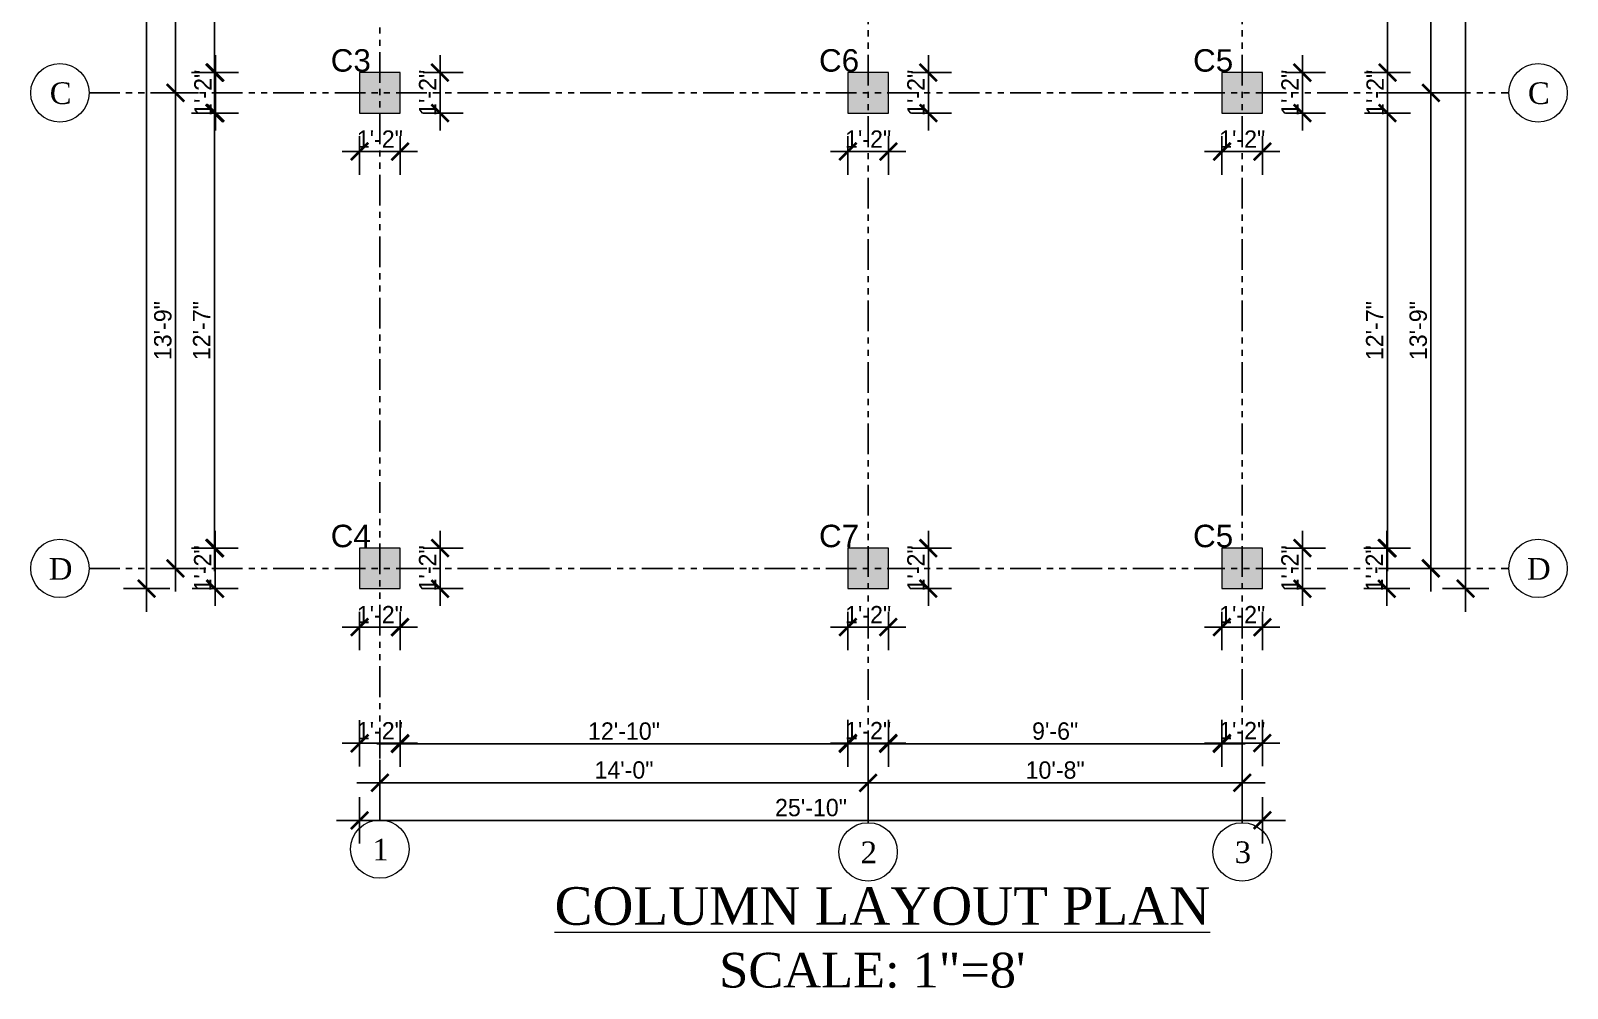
# Model space of a CAD drawing. Header units: inches. Extents: x -2812 to 9774, y -15726 to -746.
# Drawn here: x -931 to -400, y -8602 to -8271 of the extents above; entities that cross this region are included whole.
import ezdxf

# ---------------------------------------------------------------- set-up
doc = ezdxf.new("R2010")
doc.units = ezdxf.units.IN
doc.header["$LTSCALE"] = 17
doc.header["$MEASUREMENT"] = 0
doc.linetypes.add('PHANTOM2', pattern=[1.25, 0.625, -0.125, 0.125, -0.125, 0.125, -0.125])
for name, color, linetype, lineweight in [('15 TEXT', 7, 'Continuous', 15), ('25 BOT BAR', 12, 'Continuous', 25), ('column', 20, 'Continuous', 15), ('DOOR & WIN', 1, 'Continuous', 25), ('OUTLINE', 1, 'Continuous', 25), ('TEXT', 231, 'Continuous', 20)]:
    doc.layers.add(name, color=color, linetype=linetype, lineweight=lineweight)
doc.layers.add('WINDOW', color=5, linetype='Continuous')
doc.styles.add('ARCHITECTURE', font='stylu.ttf')
doc.styles.add('ARIAL', font='arial.ttf')
doc.dimstyles.new('8 SCALE', dxfattribs={"dimscale": 0, "dimtxt": 6, "dimasz": 6, "dimexe": 8, "dimexo": 8, "dimgap": 1.25, "dimtad": 1, "dimdec": 0, "dimzin": 3, "dimdsep": 46, "dimlunit": 4, "dimtxsty": 'ARCHITECTURE', "dimblk": 'ARCHTICK', "dimcen": 8, "dimdle": 8, "dimclrd": 5, "dimclre": 5, "dimclrt": 7, "dimadec": 0, "dimazin": 0, "dimtfac": 0.75, "dimtdec": 0, "dimtix": 1, "dimtmove": 2, "dimatfit": 3, "dimldrblk": 'ARCHTICK', "dimfxl": 8, "dimfxlon": 1, "dimtolj": 1, "dimtzin": 0, "dimlwd": -1, "dimlwe": -1, "dimarcsym": 0})

# ---------------------------------------------------------------- blocks, each defined once
blk = doc.blocks.new('_ArchTick')
at = {"color": 0, "linetype": 'ByBlock', "const_width": 0.15}
blk.add_lwpolyline([(-0.5, -0.5), (0.5, 0.5)], dxfattribs=at)
blk = doc.blocks.new('*D1606')
at = {"layer": 'Defpoints', "color": 0, "transparency": 16777216}
for p in [(4485.51, -10235.98), (4485.51, -10386.5), (4528.82, -10386.5)]:
    blk.add_point(p, dxfattribs=at)
at = {"layer": 'OUTLINE', "color": 5, "transparency": 16777216}
for p, q in [((4528.82, -10227.98), (4528.82, -10394.5)), ((4520.82, -10235.98), (4536.82, -10235.98)), ((4520.82, -10386.5), (4536.82, -10386.5))]:
    blk.add_line(p, q, dxfattribs=at)
at = {"layer": 'OUTLINE', "color": 5, "transparency": 16777216, "xscale": 6, "yscale": 6, "zscale": 6}
for p, rotation in [((4528.82, -10235.98), 90), ((4528.82, -10386.5), 270)]:
    blk.add_blockref('_ArchTick', p, dxfattribs=dict(at, rotation=rotation))
at = {"layer": 'OUTLINE', "color": 7, "transparency": 16777216, "insert": (4524.35, -10311.24), "char_height": 6, "attachment_point": 5, "rotation": 90, "style": 'ARCHITECTURE'}
blk.add_mtext('\\A1;12\'-7"', dxfattribs=at)
blk = doc.blocks.new('*D1607')
at = {"layer": 'Defpoints', "color": 0, "transparency": 16777216}
for p in [(4485.51, -10386.5), (4485.51, -10400.5), (4528.56, -10400.5)]:
    blk.add_point(p, dxfattribs=at)
at = {"layer": 'OUTLINE', "color": 5, "transparency": 16777216}
for p, q in [((4528.56, -10386.5), (4528.56, -10380.5)), ((4520.56, -10386.5), (4536.56, -10386.5)), ((4528.56, -10386.5), (4528.56, -10400.5)), ((4520.56, -10400.5), (4536.56, -10400.5)), ((4528.56, -10400.5), (4528.56, -10406.5))]:
    blk.add_line(p, q, dxfattribs=at)
at = {"layer": 'OUTLINE', "color": 5, "transparency": 16777216, "xscale": 6, "yscale": 6, "zscale": 6}
for p, rotation in [((4528.56, -10386.5), 270), ((4528.56, -10400.5), 90)]:
    blk.add_blockref('_ArchTick', p, dxfattribs=dict(at, rotation=rotation))
at = {"layer": 'OUTLINE', "color": 7, "transparency": 16777216, "insert": (4524.25, -10393.5), "char_height": 6, "attachment_point": 5, "rotation": 90, "style": 'ARCHITECTURE'}
blk.add_mtext('\\A1;1\'-2"', dxfattribs=at)
blk = doc.blocks.new('*D1609')
at = {"layer": 'Defpoints', "color": 0, "transparency": 16777216}
for p in [(4484.51, -10100.5), (4484.51, -10228.98), (4543.83, -10228.98)]:
    blk.add_point(p, dxfattribs=at)
at = {"layer": 'OUTLINE', "color": 5, "transparency": 16777216}
for p, q in [((4543.83, -10092.5), (4543.83, -10236.98)), ((4535.83, -10100.5), (4551.83, -10100.5)), ((4535.83, -10228.98), (4551.83, -10228.98))]:
    blk.add_line(p, q, dxfattribs=at)
at = {"layer": 'OUTLINE', "color": 5, "transparency": 16777216, "xscale": 6, "yscale": 6, "zscale": 6}
for p, rotation in [((4543.83, -10100.5), 90), ((4543.83, -10228.98), 270)]:
    blk.add_blockref('_ArchTick', p, dxfattribs=dict(at, rotation=rotation))
at = {"layer": 'OUTLINE', "color": 7, "transparency": 16777216, "insert": (4539.45, -10164.74), "char_height": 6, "attachment_point": 5, "rotation": 90, "style": 'ARCHITECTURE'}
blk.add_mtext('\\A1;10\'-8"', dxfattribs=at)
blk = doc.blocks.new('*D1610')
at = {"layer": 'Defpoints', "color": 0, "transparency": 16777216}
for p in [(4484.51, -10228.98), (4484.51, -10393.5), (4543.83, -10393.5)]:
    blk.add_point(p, dxfattribs=at)
at = {"layer": 'OUTLINE', "color": 5, "transparency": 16777216}
for p, q in [((4543.83, -10220.98), (4543.83, -10401.5)), ((4535.83, -10228.98), (4551.83, -10228.98)), ((4535.83, -10393.5), (4551.83, -10393.5))]:
    blk.add_line(p, q, dxfattribs=at)
at = {"layer": 'OUTLINE', "color": 5, "transparency": 16777216, "xscale": 6, "yscale": 6, "zscale": 6}
for p, rotation in [((4543.83, -10228.98), 90), ((4543.83, -10393.5), 270)]:
    blk.add_blockref('_ArchTick', p, dxfattribs=dict(at, rotation=rotation))
at = {"layer": 'OUTLINE', "color": 7, "transparency": 16777216, "insert": (4539.47, -10311.24), "char_height": 6, "attachment_point": 5, "rotation": 90, "style": 'ARCHITECTURE'}
blk.add_mtext('\\A1;13\'-9"', dxfattribs=at)
blk = doc.blocks.new('*D1611')
at = {"layer": 'Defpoints', "color": 0, "transparency": 16777216}
for p in [(4485.51, -9938.5), (4555.83, -9938.5), (4485.51, -10400.5)]:
    blk.add_point(p, dxfattribs=at)
at = {"layer": 'OUTLINE', "color": 5, "transparency": 16777216}
for p, q in [((4555.83, -10408.5), (4555.83, -9930.5)), ((4547.83, -9938.5), (4563.83, -9938.5)), ((4547.83, -10400.5), (4563.83, -10400.5))]:
    blk.add_line(p, q, dxfattribs=at)
at = {"layer": 'OUTLINE', "color": 5, "transparency": 16777216, "xscale": 6, "yscale": 6, "zscale": 6}
for p, rotation in [((4555.83, -9938.5), 90), ((4555.83, -10400.5), 270)]:
    blk.add_blockref('_ArchTick', p, dxfattribs=dict(at, rotation=rotation))
at = {"layer": 'OUTLINE', "color": 7, "transparency": 16777216, "insert": (4551.44, -10169.5), "char_height": 6, "attachment_point": 5, "rotation": 90, "style": 'ARCHITECTURE'}
blk.add_mtext('\\A1;38\'-4"', dxfattribs=at)
blk = doc.blocks.new('*D1612')
at = {"layer": 'Defpoints', "color": 0, "transparency": 16777216}
for p in [(4356.05, -10400.5), (4471.51, -10400.5), (4471.51, -10454.16)]:
    blk.add_point(p, dxfattribs=at)
at = {"layer": 'OUTLINE', "color": 5, "transparency": 16777216}
for p, q in [((4356.05, -10446.16), (4356.05, -10462.16)), ((4471.51, -10446.16), (4471.51, -10462.16)), ((4348.05, -10454.16), (4479.51, -10454.16))]:
    blk.add_line(p, q, dxfattribs=at)
at = {"layer": 'OUTLINE', "color": 5, "transparency": 16777216, "xscale": 6, "yscale": 6, "zscale": 6, "rotation": 180}
blk.add_blockref('_ArchTick', (4356.05, -10454.16), dxfattribs=at)
at = {"layer": 'OUTLINE', "color": 5, "transparency": 16777216, "xscale": 6, "yscale": 6, "zscale": 6}
blk.add_blockref('_ArchTick', (4471.51, -10454.16), dxfattribs=at)
at = {"layer": 'OUTLINE', "color": 7, "transparency": 16777216, "insert": (4413.78, -10449.8), "char_height": 6, "attachment_point": 5, "style": 'ARCHITECTURE'}
blk.add_mtext('\\A1;9\'-6"', dxfattribs=at)
blk = doc.blocks.new('*D1613')
at = {"layer": 'Defpoints', "color": 0, "transparency": 16777216}
for p in [(4471.51, -10400.5), (4485.51, -10400.5), (4485.51, -10453.93)]:
    blk.add_point(p, dxfattribs=at)
at = {"layer": 'OUTLINE', "color": 5, "transparency": 16777216}
for p, q in [((4471.51, -10445.93), (4471.51, -10461.93)), ((4485.51, -10445.93), (4485.51, -10461.93)), ((4471.51, -10453.93), (4465.51, -10453.93)), ((4471.51, -10453.93), (4485.51, -10453.93)), ((4485.51, -10453.93), (4491.51, -10453.93))]:
    blk.add_line(p, q, dxfattribs=at)
at = {"layer": 'OUTLINE', "color": 5, "transparency": 16777216, "xscale": 6, "yscale": 6, "zscale": 6}
blk.add_blockref('_ArchTick', (4471.51, -10453.93), dxfattribs=at)
at = {"layer": 'OUTLINE', "color": 5, "transparency": 16777216, "xscale": 6, "yscale": 6, "zscale": 6, "rotation": 180}
blk.add_blockref('_ArchTick', (4485.51, -10453.93), dxfattribs=at)
at = {"layer": 'OUTLINE', "color": 7, "transparency": 16777216, "insert": (4478.51, -10449.62), "char_height": 6, "attachment_point": 5, "style": 'ARCHITECTURE'}
blk.add_mtext('\\A1;1\'-2"', dxfattribs=at)
blk = doc.blocks.new('*D1614')
at = {"layer": 'Defpoints', "color": 0, "transparency": 16777216}
for p in [(4180.05, -10399.5), (4349.05, -10399.5), (4349.05, -10467.67)]:
    blk.add_point(p, dxfattribs=at)
at = {"layer": 'OUTLINE', "color": 5, "transparency": 16777216}
for p, q in [((4180.05, -10459.67), (4180.05, -10475.67)), ((4349.05, -10459.67), (4349.05, -10475.67)), ((4172.05, -10467.67), (4357.05, -10467.67))]:
    blk.add_line(p, q, dxfattribs=at)
at = {"layer": 'OUTLINE', "color": 5, "transparency": 16777216, "xscale": 6, "yscale": 6, "zscale": 6, "rotation": 180}
blk.add_blockref('_ArchTick', (4180.05, -10467.67), dxfattribs=at)
at = {"layer": 'OUTLINE', "color": 5, "transparency": 16777216, "xscale": 6, "yscale": 6, "zscale": 6}
blk.add_blockref('_ArchTick', (4349.05, -10467.67), dxfattribs=at)
at = {"layer": 'OUTLINE', "color": 7, "transparency": 16777216, "insert": (4264.55, -10463.27), "char_height": 6, "attachment_point": 5, "style": 'ARCHITECTURE'}
blk.add_mtext('\\A1;14\'-0"', dxfattribs=at)
blk = doc.blocks.new('*D1615')
at = {"layer": 'Defpoints', "color": 0, "transparency": 16777216}
for p in [(4349.05, -10399.5), (4478.51, -10399.5), (4478.51, -10467.67)]:
    blk.add_point(p, dxfattribs=at)
at = {"layer": 'OUTLINE', "color": 5, "transparency": 16777216}
for p, q in [((4349.05, -10459.67), (4349.05, -10475.67)), ((4478.51, -10459.67), (4478.51, -10475.67)), ((4341.05, -10467.67), (4486.51, -10467.67))]:
    blk.add_line(p, q, dxfattribs=at)
at = {"layer": 'OUTLINE', "color": 5, "transparency": 16777216, "xscale": 6, "yscale": 6, "zscale": 6, "rotation": 180}
blk.add_blockref('_ArchTick', (4349.05, -10467.67), dxfattribs=at)
at = {"layer": 'OUTLINE', "color": 5, "transparency": 16777216, "xscale": 6, "yscale": 6, "zscale": 6}
blk.add_blockref('_ArchTick', (4478.51, -10467.67), dxfattribs=at)
at = {"layer": 'OUTLINE', "color": 7, "transparency": 16777216, "insert": (4413.78, -10463.3), "char_height": 6, "attachment_point": 5, "style": 'ARCHITECTURE'}
blk.add_mtext('\\A1;10\'-8"', dxfattribs=at)
blk = doc.blocks.new('*D1616')
at = {"layer": 'Defpoints', "color": 0, "transparency": 16777216}
for p in [(4173.05, -10400.5), (4485.51, -10400.5), (4485.51, -10480.67)]:
    blk.add_point(p, dxfattribs=at)
at = {"layer": 'OUTLINE', "color": 5, "transparency": 16777216}
for p, q in [((4173.05, -10472.67), (4173.05, -10488.67)), ((4485.51, -10472.67), (4485.51, -10488.67)), ((4165.05, -10480.67), (4493.51, -10480.67))]:
    blk.add_line(p, q, dxfattribs=at)
at = {"layer": 'OUTLINE', "color": 5, "transparency": 16777216, "xscale": 6, "yscale": 6, "zscale": 6, "rotation": 180}
blk.add_blockref('_ArchTick', (4173.05, -10480.67), dxfattribs=at)
at = {"layer": 'OUTLINE', "color": 5, "transparency": 16777216, "xscale": 6, "yscale": 6, "zscale": 6}
blk.add_blockref('_ArchTick', (4485.51, -10480.67), dxfattribs=at)
at = {"layer": 'OUTLINE', "color": 7, "transparency": 16777216, "insert": (4329.28, -10476.27), "char_height": 6, "attachment_point": 5, "style": 'ARCHITECTURE'}
blk.add_mtext('\\A1;25\'-10"', dxfattribs=at)
blk = doc.blocks.new('*D1617')
at = {"layer": 'Defpoints', "color": 0, "transparency": 16777216}
for p in [(4485.51, -10107.5), (4528.81, -10107.5), (4485.51, -10221.98)]:
    blk.add_point(p, dxfattribs=at)
at = {"layer": 'OUTLINE', "color": 5, "transparency": 16777216}
for p, q in [((4528.81, -10229.98), (4528.81, -10099.5)), ((4520.81, -10107.5), (4536.81, -10107.5)), ((4520.81, -10221.98), (4536.81, -10221.98))]:
    blk.add_line(p, q, dxfattribs=at)
at = {"layer": 'OUTLINE', "color": 5, "transparency": 16777216, "xscale": 6, "yscale": 6, "zscale": 6}
for p, rotation in [((4528.81, -10107.5), 90), ((4528.81, -10221.98), 270)]:
    blk.add_blockref('_ArchTick', p, dxfattribs=dict(at, rotation=rotation))
at = {"layer": 'OUTLINE', "color": 7, "transparency": 16777216, "insert": (4524.45, -10164.74), "char_height": 6, "attachment_point": 5, "rotation": 90, "style": 'ARCHITECTURE'}
blk.add_mtext('\\A1;9\'-6"', dxfattribs=at)
blk = doc.blocks.new('*D1618')
at = {"layer": 'Defpoints', "color": 0, "transparency": 16777216}
for p in [(4123.05, -10386.5), (4173.05, -10386.5), (4173.05, -10400.5)]:
    blk.add_point(p, dxfattribs=at)
at = {"layer": 'OUTLINE', "color": 5, "transparency": 16777216}
for p, q in [((4123.05, -10386.5), (4123.05, -10380.5)), ((4131.05, -10386.5), (4115.05, -10386.5)), ((4123.05, -10400.5), (4123.05, -10386.5)), ((4131.05, -10400.5), (4115.05, -10400.5)), ((4123.05, -10400.5), (4123.05, -10406.5))]:
    blk.add_line(p, q, dxfattribs=at)
at = {"layer": 'OUTLINE', "color": 5, "transparency": 16777216, "xscale": 6, "yscale": 6, "zscale": 6}
for p, rotation in [((4123.05, -10386.5), 270), ((4123.05, -10400.5), 90)]:
    blk.add_blockref('_ArchTick', p, dxfattribs=dict(at, rotation=rotation))
at = {"layer": 'OUTLINE', "color": 7, "transparency": 16777216, "insert": (4118.74, -10393.5), "char_height": 6, "attachment_point": 5, "rotation": 90, "style": 'ARCHITECTURE'}
blk.add_mtext('\\A1;1\'-2"', dxfattribs=at)
blk = doc.blocks.new('*D1622')
at = {"layer": 'Defpoints', "color": 0, "transparency": 16777216}
for p in [(4173.05, -10107.5), (4122.84, -10221.98), (4173.05, -10221.98)]:
    blk.add_point(p, dxfattribs=at)
at = {"layer": 'OUTLINE', "color": 5, "transparency": 16777216}
for p, q in [((4122.84, -10099.5), (4122.84, -10229.98)), ((4130.84, -10107.5), (4114.84, -10107.5)), ((4130.84, -10221.98), (4114.84, -10221.98))]:
    blk.add_line(p, q, dxfattribs=at)
at = {"layer": 'OUTLINE', "color": 5, "transparency": 16777216, "xscale": 6, "yscale": 6, "zscale": 6}
for p, rotation in [((4122.84, -10107.5), 90), ((4122.84, -10221.98), 270)]:
    blk.add_blockref('_ArchTick', p, dxfattribs=dict(at, rotation=rotation))
at = {"layer": 'OUTLINE', "color": 7, "transparency": 16777216, "insert": (4118.48, -10164.74), "char_height": 6, "attachment_point": 5, "rotation": 90, "style": 'ARCHITECTURE'}
blk.add_mtext('\\A1;9\'-6"', dxfattribs=at)
blk = doc.blocks.new('*D1623')
at = {"layer": 'Defpoints', "color": 0, "transparency": 16777216}
for p in [(4173.05, -10221.98), (4123.13, -10235.98), (4173.05, -10235.98)]:
    blk.add_point(p, dxfattribs=at)
at = {"layer": 'OUTLINE', "color": 5, "transparency": 16777216}
for p, q in [((4123.13, -10221.98), (4123.13, -10215.98)), ((4131.13, -10221.98), (4115.13, -10221.98)), ((4123.13, -10221.98), (4123.13, -10235.98)), ((4131.13, -10235.98), (4115.13, -10235.98)), ((4123.13, -10235.98), (4123.13, -10241.98))]:
    blk.add_line(p, q, dxfattribs=at)
at = {"layer": 'OUTLINE', "color": 5, "transparency": 16777216, "xscale": 6, "yscale": 6, "zscale": 6}
for p, rotation in [((4123.13, -10221.98), 270), ((4123.13, -10235.98), 90)]:
    blk.add_blockref('_ArchTick', p, dxfattribs=dict(at, rotation=rotation))
at = {"layer": 'OUTLINE', "color": 7, "transparency": 16777216, "insert": (4118.82, -10228.98), "char_height": 6, "attachment_point": 5, "rotation": 90, "style": 'ARCHITECTURE'}
blk.add_mtext('\\A1;1\'-2"', dxfattribs=at)
blk = doc.blocks.new('*D1624')
at = {"layer": 'Defpoints', "color": 0, "transparency": 16777216}
for p in [(4173.05, -10235.98), (4122.83, -10386.5), (4173.05, -10386.5)]:
    blk.add_point(p, dxfattribs=at)
at = {"layer": 'OUTLINE', "color": 5, "transparency": 16777216}
for p, q in [((4122.83, -10227.98), (4122.83, -10394.5)), ((4130.83, -10235.98), (4114.83, -10235.98)), ((4130.83, -10386.5), (4114.83, -10386.5))]:
    blk.add_line(p, q, dxfattribs=at)
at = {"layer": 'OUTLINE', "color": 5, "transparency": 16777216, "xscale": 6, "yscale": 6, "zscale": 6}
for p, rotation in [((4122.83, -10235.98), 90), ((4122.83, -10386.5), 270)]:
    blk.add_blockref('_ArchTick', p, dxfattribs=dict(at, rotation=rotation))
at = {"layer": 'OUTLINE', "color": 7, "transparency": 16777216, "insert": (4118.37, -10311.24), "char_height": 6, "attachment_point": 5, "rotation": 90, "style": 'ARCHITECTURE'}
blk.add_mtext('\\A1;12\'-7"', dxfattribs=at)
blk = doc.blocks.new('*D1626')
at = {"layer": 'Defpoints', "color": 0, "transparency": 16777216}
for p in [(4174.05, -10100.5), (4109.33, -10228.98), (4174.05, -10228.98)]:
    blk.add_point(p, dxfattribs=at)
at = {"layer": 'OUTLINE', "color": 5, "transparency": 16777216}
for p, q in [((4109.33, -10092.5), (4109.33, -10236.98)), ((4117.33, -10100.5), (4101.33, -10100.5)), ((4117.33, -10228.98), (4101.33, -10228.98))]:
    blk.add_line(p, q, dxfattribs=at)
at = {"layer": 'OUTLINE', "color": 5, "transparency": 16777216, "xscale": 6, "yscale": 6, "zscale": 6}
for p, rotation in [((4109.33, -10100.5), 90), ((4109.33, -10228.98), 270)]:
    blk.add_blockref('_ArchTick', p, dxfattribs=dict(at, rotation=rotation))
at = {"layer": 'OUTLINE', "color": 7, "transparency": 16777216, "insert": (4104.95, -10164.74), "char_height": 6, "attachment_point": 5, "rotation": 90, "style": 'ARCHITECTURE'}
blk.add_mtext('\\A1;10\'-8"', dxfattribs=at)
blk = doc.blocks.new('*D1627')
at = {"layer": 'Defpoints', "color": 0, "transparency": 16777216}
for p in [(4174.05, -10228.98), (4109.33, -10393.5), (4174.05, -10393.5)]:
    blk.add_point(p, dxfattribs=at)
at = {"layer": 'OUTLINE', "color": 5, "transparency": 16777216}
for p, q in [((4109.33, -10220.98), (4109.33, -10401.5)), ((4117.33, -10228.98), (4101.33, -10228.98)), ((4117.33, -10393.5), (4101.33, -10393.5))]:
    blk.add_line(p, q, dxfattribs=at)
at = {"layer": 'OUTLINE', "color": 5, "transparency": 16777216, "xscale": 6, "yscale": 6, "zscale": 6}
for p, rotation in [((4109.33, -10228.98), 90), ((4109.33, -10393.5), 270)]:
    blk.add_blockref('_ArchTick', p, dxfattribs=dict(at, rotation=rotation))
at = {"layer": 'OUTLINE', "color": 7, "transparency": 16777216, "insert": (4104.97, -10311.24), "char_height": 6, "attachment_point": 5, "rotation": 90, "style": 'ARCHITECTURE'}
blk.add_mtext('\\A1;13\'-9"', dxfattribs=at)
blk = doc.blocks.new('*D1628')
at = {"layer": 'Defpoints', "color": 0, "transparency": 16777216}
for p in [(4099.33, -9938.5), (4173.05, -9938.5), (4173.05, -10400.5)]:
    blk.add_point(p, dxfattribs=at)
at = {"layer": 'OUTLINE', "color": 5, "transparency": 16777216}
for p, q in [((4099.33, -10408.5), (4099.33, -9930.5)), ((4107.33, -9938.5), (4091.33, -9938.5)), ((4107.33, -10400.5), (4091.33, -10400.5))]:
    blk.add_line(p, q, dxfattribs=at)
at = {"layer": 'OUTLINE', "color": 5, "transparency": 16777216, "xscale": 6, "yscale": 6, "zscale": 6}
for p, rotation in [((4099.33, -9938.5), 90), ((4099.33, -10400.5), 270)]:
    blk.add_blockref('_ArchTick', p, dxfattribs=dict(at, rotation=rotation))
at = {"layer": 'OUTLINE', "color": 7, "transparency": 16777216, "insert": (4094.94, -10169.5), "char_height": 6, "attachment_point": 5, "rotation": 90, "style": 'ARCHITECTURE'}
blk.add_mtext('\\A1;38\'-4"', dxfattribs=at)
blk = doc.blocks.new('*D1629')
at = {"layer": 'Defpoints', "color": 0, "transparency": 16777216}
for p in [(4342.05, -10400.5), (4356.05, -10400.5), (4356.05, -10453.93)]:
    blk.add_point(p, dxfattribs=at)
at = {"layer": 'OUTLINE', "color": 5, "transparency": 16777216}
for p, q in [((4342.05, -10445.93), (4342.05, -10461.93)), ((4356.05, -10445.93), (4356.05, -10461.93)), ((4342.05, -10453.93), (4336.05, -10453.93)), ((4342.05, -10453.93), (4356.05, -10453.93)), ((4356.05, -10453.93), (4362.05, -10453.93))]:
    blk.add_line(p, q, dxfattribs=at)
at = {"layer": 'OUTLINE', "color": 5, "transparency": 16777216, "xscale": 6, "yscale": 6, "zscale": 6}
blk.add_blockref('_ArchTick', (4342.05, -10453.93), dxfattribs=at)
at = {"layer": 'OUTLINE', "color": 5, "transparency": 16777216, "xscale": 6, "yscale": 6, "zscale": 6, "rotation": 180}
blk.add_blockref('_ArchTick', (4356.05, -10453.93), dxfattribs=at)
at = {"layer": 'OUTLINE', "color": 7, "transparency": 16777216, "insert": (4349.05, -10449.62), "char_height": 6, "attachment_point": 5, "style": 'ARCHITECTURE'}
blk.add_mtext('\\A1;1\'-2"', dxfattribs=at)
blk = doc.blocks.new('*D1630')
at = {"layer": 'Defpoints', "color": 0, "transparency": 16777216}
for p in [(4187.05, -10400.5), (4342.05, -10400.5), (4187.05, -10454.17)]:
    blk.add_point(p, dxfattribs=at)
at = {"layer": 'OUTLINE', "color": 5, "transparency": 16777216}
for p, q in [((4187.05, -10446.17), (4187.05, -10462.17)), ((4342.05, -10446.17), (4342.05, -10462.17)), ((4350.05, -10454.17), (4179.05, -10454.17))]:
    blk.add_line(p, q, dxfattribs=at)
at = {"layer": 'OUTLINE', "color": 5, "transparency": 16777216, "xscale": 6, "yscale": 6, "zscale": 6, "rotation": 180}
blk.add_blockref('_ArchTick', (4187.05, -10454.17), dxfattribs=at)
at = {"layer": 'OUTLINE', "color": 5, "transparency": 16777216, "xscale": 6, "yscale": 6, "zscale": 6}
blk.add_blockref('_ArchTick', (4342.05, -10454.17), dxfattribs=at)
at = {"layer": 'OUTLINE', "color": 7, "transparency": 16777216, "insert": (4264.55, -10449.81), "char_height": 6, "attachment_point": 5, "style": 'ARCHITECTURE'}
blk.add_mtext('\\A1;12\'-10"', dxfattribs=at)
blk = doc.blocks.new('*D1631')
at = {"layer": 'Defpoints', "color": 0, "transparency": 16777216}
for p in [(4173.05, -10400.5), (4187.05, -10400.5), (4173.05, -10453.99)]:
    blk.add_point(p, dxfattribs=at)
at = {"layer": 'OUTLINE', "color": 5, "transparency": 16777216}
for p, q in [((4173.05, -10445.99), (4173.05, -10461.99)), ((4187.05, -10445.99), (4187.05, -10461.99)), ((4173.05, -10453.99), (4167.05, -10453.99)), ((4187.05, -10453.99), (4173.05, -10453.99)), ((4187.05, -10453.99), (4193.05, -10453.99))]:
    blk.add_line(p, q, dxfattribs=at)
at = {"layer": 'OUTLINE', "color": 5, "transparency": 16777216, "xscale": 6, "yscale": 6, "zscale": 6}
blk.add_blockref('_ArchTick', (4173.05, -10453.99), dxfattribs=at)
at = {"layer": 'OUTLINE', "color": 5, "transparency": 16777216, "xscale": 6, "yscale": 6, "zscale": 6, "rotation": 180}
blk.add_blockref('_ArchTick', (4187.05, -10453.99), dxfattribs=at)
at = {"layer": 'OUTLINE', "color": 7, "transparency": 16777216, "insert": (4180.05, -10449.68), "char_height": 6, "attachment_point": 5, "style": 'ARCHITECTURE'}
blk.add_mtext('\\A1;1\'-2"', dxfattribs=at)
blk = doc.blocks.new('*D1632')
at = {"layer": 'Defpoints', "color": 0, "transparency": 16777216}
for p in [(4485.51, -10221.98), (4485.51, -10235.98), (4528.82, -10235.98)]:
    blk.add_point(p, dxfattribs=at)
at = {"layer": 'OUTLINE', "color": 5, "transparency": 16777216}
for p, q in [((4528.82, -10221.98), (4528.82, -10215.98)), ((4520.82, -10221.98), (4536.82, -10221.98)), ((4528.82, -10221.98), (4528.82, -10235.98)), ((4520.82, -10235.98), (4536.82, -10235.98)), ((4528.82, -10235.98), (4528.82, -10241.98))]:
    blk.add_line(p, q, dxfattribs=at)
at = {"layer": 'OUTLINE', "color": 5, "transparency": 16777216, "xscale": 6, "yscale": 6, "zscale": 6}
for p, rotation in [((4528.82, -10221.98), 270), ((4528.82, -10235.98), 90)]:
    blk.add_blockref('_ArchTick', p, dxfattribs=dict(at, rotation=rotation))
at = {"layer": 'OUTLINE', "color": 7, "transparency": 16777216, "insert": (4524.51, -10228.98), "char_height": 6, "attachment_point": 5, "rotation": 90, "style": 'ARCHITECTURE'}
blk.add_mtext('\\A1;1\'-2"', dxfattribs=at)
blk = doc.blocks.new('*D1642')
at = {"layer": 'Defpoints', "color": 0, "transparency": 16777216}
for p in [(4173.05, -10400.5), (4187.05, -10400.5), (4187.05, -10413.81)]:
    blk.add_point(p, dxfattribs=at)
at = {"layer": 'OUTLINE', "color": 5, "transparency": 16777216}
for p, q in [((4173.05, -10408.5), (4173.05, -10421.81)), ((4187.05, -10408.5), (4187.05, -10421.81)), ((4173.05, -10413.81), (4167.05, -10413.81)), ((4173.05, -10413.81), (4187.05, -10413.81)), ((4187.05, -10413.81), (4193.05, -10413.81))]:
    blk.add_line(p, q, dxfattribs=at)
at = {"layer": 'OUTLINE', "color": 5, "transparency": 16777216, "xscale": 6, "yscale": 6, "zscale": 6}
blk.add_blockref('_ArchTick', (4173.05, -10413.81), dxfattribs=at)
at = {"layer": 'OUTLINE', "color": 5, "transparency": 16777216, "xscale": 6, "yscale": 6, "zscale": 6, "rotation": 180}
blk.add_blockref('_ArchTick', (4187.05, -10413.81), dxfattribs=at)
at = {"layer": 'OUTLINE', "color": 7, "transparency": 16777216, "insert": (4180.05, -10409.5), "char_height": 6, "attachment_point": 5, "style": 'ARCHITECTURE'}
blk.add_mtext('\\A1;1\'-2"', dxfattribs=at)
blk = doc.blocks.new('*D1643')
at = {"layer": 'Defpoints', "color": 0, "transparency": 16777216}
for p in [(4187.05, -10386.5), (4200.89, -10386.5), (4187.05, -10400.5)]:
    blk.add_point(p, dxfattribs=at)
at = {"layer": 'OUTLINE', "color": 5, "transparency": 16777216}
for p, q in [((4200.89, -10386.5), (4200.89, -10380.5)), ((4195.05, -10386.5), (4208.89, -10386.5)), ((4200.89, -10400.5), (4200.89, -10386.5)), ((4195.05, -10400.5), (4208.89, -10400.5)), ((4200.89, -10400.5), (4200.89, -10406.5))]:
    blk.add_line(p, q, dxfattribs=at)
at = {"layer": 'OUTLINE', "color": 5, "transparency": 16777216, "xscale": 6, "yscale": 6, "zscale": 6}
for p, rotation in [((4200.89, -10386.5), 270), ((4200.89, -10400.5), 90)]:
    blk.add_blockref('_ArchTick', p, dxfattribs=dict(at, rotation=rotation))
at = {"layer": 'OUTLINE', "color": 7, "transparency": 16777216, "insert": (4196.58, -10393.5), "char_height": 6, "attachment_point": 5, "rotation": 90, "style": 'ARCHITECTURE'}
blk.add_mtext('\\A1;1\'-2"', dxfattribs=at)
blk = doc.blocks.new('*D1644')
at = {"layer": 'Defpoints', "color": 0, "transparency": 16777216}
for p in [(4342.05, -10400.5), (4356.05, -10400.5), (4356.05, -10413.81)]:
    blk.add_point(p, dxfattribs=at)
at = {"layer": 'OUTLINE', "color": 5, "transparency": 16777216}
for p, q in [((4342.05, -10408.5), (4342.05, -10421.81)), ((4356.05, -10408.5), (4356.05, -10421.81)), ((4342.05, -10413.81), (4336.05, -10413.81)), ((4342.05, -10413.81), (4356.05, -10413.81)), ((4356.05, -10413.81), (4362.05, -10413.81))]:
    blk.add_line(p, q, dxfattribs=at)
at = {"layer": 'OUTLINE', "color": 5, "transparency": 16777216, "xscale": 6, "yscale": 6, "zscale": 6}
blk.add_blockref('_ArchTick', (4342.05, -10413.81), dxfattribs=at)
at = {"layer": 'OUTLINE', "color": 5, "transparency": 16777216, "xscale": 6, "yscale": 6, "zscale": 6, "rotation": 180}
blk.add_blockref('_ArchTick', (4356.05, -10413.81), dxfattribs=at)
at = {"layer": 'OUTLINE', "color": 7, "transparency": 16777216, "insert": (4349.05, -10409.5), "char_height": 6, "attachment_point": 5, "style": 'ARCHITECTURE'}
blk.add_mtext('\\A1;1\'-2"', dxfattribs=at)
blk = doc.blocks.new('*D1645')
at = {"layer": 'Defpoints', "color": 0, "transparency": 16777216}
for p in [(4356.05, -10386.5), (4369.89, -10386.5), (4356.05, -10400.5)]:
    blk.add_point(p, dxfattribs=at)
at = {"layer": 'OUTLINE', "color": 5, "transparency": 16777216}
for p, q in [((4369.89, -10386.5), (4369.89, -10380.5)), ((4364.05, -10386.5), (4377.89, -10386.5)), ((4369.89, -10400.5), (4369.89, -10386.5)), ((4364.05, -10400.5), (4377.89, -10400.5)), ((4369.89, -10400.5), (4369.89, -10406.5))]:
    blk.add_line(p, q, dxfattribs=at)
at = {"layer": 'OUTLINE', "color": 5, "transparency": 16777216, "xscale": 6, "yscale": 6, "zscale": 6}
for p, rotation in [((4369.89, -10386.5), 270), ((4369.89, -10400.5), 90)]:
    blk.add_blockref('_ArchTick', p, dxfattribs=dict(at, rotation=rotation))
at = {"layer": 'OUTLINE', "color": 7, "transparency": 16777216, "insert": (4365.58, -10393.5), "char_height": 6, "attachment_point": 5, "rotation": 90, "style": 'ARCHITECTURE'}
blk.add_mtext('\\A1;1\'-2"', dxfattribs=at)
blk = doc.blocks.new('*D1646')
at = {"layer": 'Defpoints', "color": 0, "transparency": 16777216}
for p in [(4471.51, -10400.5), (4485.51, -10400.5), (4485.51, -10413.81)]:
    blk.add_point(p, dxfattribs=at)
at = {"layer": 'OUTLINE', "color": 5, "transparency": 16777216}
for p, q in [((4471.51, -10408.5), (4471.51, -10421.81)), ((4485.51, -10408.5), (4485.51, -10421.81)), ((4471.51, -10413.81), (4465.51, -10413.81)), ((4471.51, -10413.81), (4485.51, -10413.81)), ((4485.51, -10413.81), (4491.51, -10413.81))]:
    blk.add_line(p, q, dxfattribs=at)
at = {"layer": 'OUTLINE', "color": 5, "transparency": 16777216, "xscale": 6, "yscale": 6, "zscale": 6}
blk.add_blockref('_ArchTick', (4471.51, -10413.81), dxfattribs=at)
at = {"layer": 'OUTLINE', "color": 5, "transparency": 16777216, "xscale": 6, "yscale": 6, "zscale": 6, "rotation": 180}
blk.add_blockref('_ArchTick', (4485.51, -10413.81), dxfattribs=at)
at = {"layer": 'OUTLINE', "color": 7, "transparency": 16777216, "insert": (4478.51, -10409.5), "char_height": 6, "attachment_point": 5, "style": 'ARCHITECTURE'}
blk.add_mtext('\\A1;1\'-2"', dxfattribs=at)
blk = doc.blocks.new('*D1647')
at = {"layer": 'Defpoints', "color": 0, "transparency": 16777216}
for p in [(4485.51, -10386.5), (4499.35, -10386.5), (4485.51, -10400.5)]:
    blk.add_point(p, dxfattribs=at)
at = {"layer": 'OUTLINE', "color": 5, "transparency": 16777216}
for p, q in [((4499.35, -10386.5), (4499.35, -10380.5)), ((4493.51, -10386.5), (4507.35, -10386.5)), ((4499.35, -10400.5), (4499.35, -10386.5)), ((4493.51, -10400.5), (4507.35, -10400.5)), ((4499.35, -10400.5), (4499.35, -10406.5))]:
    blk.add_line(p, q, dxfattribs=at)
at = {"layer": 'OUTLINE', "color": 5, "transparency": 16777216, "xscale": 6, "yscale": 6, "zscale": 6}
for p, rotation in [((4499.35, -10386.5), 270), ((4499.35, -10400.5), 90)]:
    blk.add_blockref('_ArchTick', p, dxfattribs=dict(at, rotation=rotation))
at = {"layer": 'OUTLINE', "color": 7, "transparency": 16777216, "insert": (4495.04, -10393.5), "char_height": 6, "attachment_point": 5, "rotation": 90, "style": 'ARCHITECTURE'}
blk.add_mtext('\\A1;1\'-2"', dxfattribs=at)
blk = doc.blocks.new('*D1648')
at = {"layer": 'Defpoints', "color": 0, "transparency": 16777216}
for p in [(4471.51, -10235.98), (4485.51, -10235.98), (4485.51, -10249.29)]:
    blk.add_point(p, dxfattribs=at)
at = {"layer": 'OUTLINE', "color": 5, "transparency": 16777216}
for p, q in [((4471.51, -10243.98), (4471.51, -10257.29)), ((4485.51, -10243.98), (4485.51, -10257.29)), ((4471.51, -10249.29), (4465.51, -10249.29)), ((4471.51, -10249.29), (4485.51, -10249.29)), ((4485.51, -10249.29), (4491.51, -10249.29))]:
    blk.add_line(p, q, dxfattribs=at)
at = {"layer": 'OUTLINE', "color": 5, "transparency": 16777216, "xscale": 6, "yscale": 6, "zscale": 6}
blk.add_blockref('_ArchTick', (4471.51, -10249.29), dxfattribs=at)
at = {"layer": 'OUTLINE', "color": 5, "transparency": 16777216, "xscale": 6, "yscale": 6, "zscale": 6, "rotation": 180}
blk.add_blockref('_ArchTick', (4485.51, -10249.29), dxfattribs=at)
at = {"layer": 'OUTLINE', "color": 7, "transparency": 16777216, "insert": (4478.51, -10244.98), "char_height": 6, "attachment_point": 5, "style": 'ARCHITECTURE'}
blk.add_mtext('\\A1;1\'-2"', dxfattribs=at)
blk = doc.blocks.new('*D1649')
at = {"layer": 'Defpoints', "color": 0, "transparency": 16777216}
for p in [(4485.51, -10221.98), (4499.35, -10221.98), (4485.51, -10235.98)]:
    blk.add_point(p, dxfattribs=at)
at = {"layer": 'OUTLINE', "color": 5, "transparency": 16777216}
for p, q in [((4499.35, -10221.98), (4499.35, -10215.98)), ((4493.51, -10221.98), (4507.35, -10221.98)), ((4499.35, -10235.98), (4499.35, -10221.98)), ((4493.51, -10235.98), (4507.35, -10235.98)), ((4499.35, -10235.98), (4499.35, -10241.98))]:
    blk.add_line(p, q, dxfattribs=at)
at = {"layer": 'OUTLINE', "color": 5, "transparency": 16777216, "xscale": 6, "yscale": 6, "zscale": 6}
for p, rotation in [((4499.35, -10221.98), 270), ((4499.35, -10235.98), 90)]:
    blk.add_blockref('_ArchTick', p, dxfattribs=dict(at, rotation=rotation))
at = {"layer": 'OUTLINE', "color": 7, "transparency": 16777216, "insert": (4495.04, -10228.98), "char_height": 6, "attachment_point": 5, "rotation": 90, "style": 'ARCHITECTURE'}
blk.add_mtext('\\A1;1\'-2"', dxfattribs=at)
blk = doc.blocks.new('*D1650')
at = {"layer": 'Defpoints', "color": 0, "transparency": 16777216}
for p in [(4342.05, -10235.98), (4356.05, -10235.98), (4356.05, -10249.29)]:
    blk.add_point(p, dxfattribs=at)
at = {"layer": 'OUTLINE', "color": 5, "transparency": 16777216}
for p, q in [((4342.05, -10243.98), (4342.05, -10257.29)), ((4356.05, -10243.98), (4356.05, -10257.29)), ((4342.05, -10249.29), (4336.05, -10249.29)), ((4342.05, -10249.29), (4356.05, -10249.29)), ((4356.05, -10249.29), (4362.05, -10249.29))]:
    blk.add_line(p, q, dxfattribs=at)
at = {"layer": 'OUTLINE', "color": 5, "transparency": 16777216, "xscale": 6, "yscale": 6, "zscale": 6}
blk.add_blockref('_ArchTick', (4342.05, -10249.29), dxfattribs=at)
at = {"layer": 'OUTLINE', "color": 5, "transparency": 16777216, "xscale": 6, "yscale": 6, "zscale": 6, "rotation": 180}
blk.add_blockref('_ArchTick', (4356.05, -10249.29), dxfattribs=at)
at = {"layer": 'OUTLINE', "color": 7, "transparency": 16777216, "insert": (4349.05, -10244.98), "char_height": 6, "attachment_point": 5, "style": 'ARCHITECTURE'}
blk.add_mtext('\\A1;1\'-2"', dxfattribs=at)
blk = doc.blocks.new('*D1651')
at = {"layer": 'Defpoints', "color": 0, "transparency": 16777216}
for p in [(4356.05, -10221.98), (4369.89, -10221.98), (4356.05, -10235.98)]:
    blk.add_point(p, dxfattribs=at)
at = {"layer": 'OUTLINE', "color": 5, "transparency": 16777216}
for p, q in [((4369.89, -10221.98), (4369.89, -10215.98)), ((4364.05, -10221.98), (4377.89, -10221.98)), ((4369.89, -10235.98), (4369.89, -10221.98)), ((4364.05, -10235.98), (4377.89, -10235.98)), ((4369.89, -10235.98), (4369.89, -10241.98))]:
    blk.add_line(p, q, dxfattribs=at)
at = {"layer": 'OUTLINE', "color": 5, "transparency": 16777216, "xscale": 6, "yscale": 6, "zscale": 6}
for p, rotation in [((4369.89, -10221.98), 270), ((4369.89, -10235.98), 90)]:
    blk.add_blockref('_ArchTick', p, dxfattribs=dict(at, rotation=rotation))
at = {"layer": 'OUTLINE', "color": 7, "transparency": 16777216, "insert": (4365.58, -10228.98), "char_height": 6, "attachment_point": 5, "rotation": 90, "style": 'ARCHITECTURE'}
blk.add_mtext('\\A1;1\'-2"', dxfattribs=at)
blk = doc.blocks.new('*D1652')
at = {"layer": 'Defpoints', "color": 0, "transparency": 16777216}
for p in [(4173.05, -10235.98), (4187.05, -10235.98), (4187.05, -10249.29)]:
    blk.add_point(p, dxfattribs=at)
at = {"layer": 'OUTLINE', "color": 5, "transparency": 16777216}
for p, q in [((4173.05, -10243.98), (4173.05, -10257.29)), ((4187.05, -10243.98), (4187.05, -10257.29)), ((4173.05, -10249.29), (4167.05, -10249.29)), ((4173.05, -10249.29), (4187.05, -10249.29)), ((4187.05, -10249.29), (4193.05, -10249.29))]:
    blk.add_line(p, q, dxfattribs=at)
at = {"layer": 'OUTLINE', "color": 5, "transparency": 16777216, "xscale": 6, "yscale": 6, "zscale": 6}
blk.add_blockref('_ArchTick', (4173.05, -10249.29), dxfattribs=at)
at = {"layer": 'OUTLINE', "color": 5, "transparency": 16777216, "xscale": 6, "yscale": 6, "zscale": 6, "rotation": 180}
blk.add_blockref('_ArchTick', (4187.05, -10249.29), dxfattribs=at)
at = {"layer": 'OUTLINE', "color": 7, "transparency": 16777216, "insert": (4180.05, -10244.98), "char_height": 6, "attachment_point": 5, "style": 'ARCHITECTURE'}
blk.add_mtext('\\A1;1\'-2"', dxfattribs=at)
blk = doc.blocks.new('*D1653')
at = {"layer": 'Defpoints', "color": 0, "transparency": 16777216}
for p in [(4187.05, -10221.98), (4200.89, -10221.98), (4187.05, -10235.98)]:
    blk.add_point(p, dxfattribs=at)
at = {"layer": 'OUTLINE', "color": 5, "transparency": 16777216}
for p, q in [((4200.89, -10221.98), (4200.89, -10215.98)), ((4195.05, -10221.98), (4208.89, -10221.98)), ((4200.89, -10235.98), (4200.89, -10221.98)), ((4195.05, -10235.98), (4208.89, -10235.98)), ((4200.89, -10235.98), (4200.89, -10241.98))]:
    blk.add_line(p, q, dxfattribs=at)
at = {"layer": 'OUTLINE', "color": 5, "transparency": 16777216, "xscale": 6, "yscale": 6, "zscale": 6}
for p, rotation in [((4200.89, -10221.98), 270), ((4200.89, -10235.98), 90)]:
    blk.add_blockref('_ArchTick', p, dxfattribs=dict(at, rotation=rotation))
at = {"layer": 'OUTLINE', "color": 7, "transparency": 16777216, "insert": (4196.58, -10228.98), "char_height": 6, "attachment_point": 5, "rotation": 90, "style": 'ARCHITECTURE'}
blk.add_mtext('\\A1;1\'-2"', dxfattribs=at)
blk = doc.blocks.new('COLUMN1')
at = {"layer": 'column'}
h = blk.add_hatch(color=256, dxfattribs=at)
h.dxf.hatch_style = 1
h.paths.add_polyline_path([(4187.05, -10221.98), (4173.05, -10221.98), (4173.05, -10235.98), (4187.05, -10235.98)])
h = blk.add_hatch(color=256, dxfattribs=at)
h.dxf.hatch_style = 1
h.paths.add_polyline_path([(4356.05, -10221.98), (4342.05, -10221.98), (4342.05, -10235.98), (4356.05, -10235.98)])
h = blk.add_hatch(color=256, dxfattribs=at)
h.dxf.hatch_style = 1
h.paths.add_polyline_path([(4485.51, -10221.98), (4471.51, -10221.98), (4471.51, -10235.98), (4485.51, -10235.98)])
h = blk.add_hatch(color=256, dxfattribs=at)
h.dxf.hatch_style = 1
h.paths.add_polyline_path([(4187.05, -10386.5), (4173.05, -10386.5), (4173.05, -10400.5), (4187.05, -10400.5)])
h = blk.add_hatch(color=256, dxfattribs=at)
h.dxf.hatch_style = 1
h.paths.add_polyline_path([(4356.05, -10386.5), (4342.05, -10386.5), (4342.05, -10400.5), (4356.05, -10400.5)])
h = blk.add_hatch(color=256, dxfattribs=at)
h.dxf.hatch_style = 1
h.paths.add_polyline_path([(4485.51, -10386.5), (4471.51, -10386.5), (4471.51, -10400.5), (4485.51, -10400.5)])
for points in [[(4173.05, -10235.98), (4187.05, -10235.98), (4187.05, -10221.98), (4173.05, -10221.98)], [(4342.05, -10235.98), (4356.05, -10235.98), (4356.05, -10221.98), (4342.05, -10221.98)], [(4471.51, -10235.98), (4485.51, -10235.98), (4485.51, -10221.98), (4471.51, -10221.98)], [(4173.05, -10400.5), (4187.05, -10400.5), (4187.05, -10386.5), (4173.05, -10386.5)], [(4342.05, -10400.5), (4356.05, -10400.5), (4356.05, -10386.5), (4342.05, -10386.5)], [(4471.51, -10400.5), (4485.51, -10400.5), (4485.51, -10386.5), (4471.51, -10386.5)]]:
    blk.add_lwpolyline(points, close=True, dxfattribs=at)
at = {"layer": 'DOOR & WIN', "color": 6, "linetype": 'PHANTOM2'}
for p, q in [((4180.05, -10480.5), (4180.05, -9870.5)), ((4349.05, -10481.47), (4349.05, -9870.5)), ((4478.51, -10481.47), (4478.51, -9870.5)), ((4079.43, -10228.98), (4570.83, -10228.98)), ((4079.43, -10393.5), (4570.83, -10393.5))]:
    blk.add_line(p, q, dxfattribs=at)
at = {"layer": 'WINDOW', "linetype": 'Continuous', "lineweight": 5, "ltscale": 0.5}
for centre in [(4069.33, -10228.98), (4580.93, -10228.98), (4069.33, -10393.5), (4580.93, -10393.5), (4180.05, -10490.6), (4349.05, -10491.57), (4478.51, -10491.57)]:
    blk.add_circle(centre, 10.1, dxfattribs=at)
at = {"layer": '15 TEXT', "color": 3, "lineweight": 20, "ltscale": 10, "char_height": 7.776, "attachment_point": 3, "style": 'ARIAL'}
for s, insert in [('C3', (4176.94, -10213.88)), ('C6', (4345.94, -10213.88)), ('C5', (4475.4, -10213.88)), ('C4', (4176.94, -10378.39)), ('C7', (4345.94, -10378.39)), ('C5', (4475.4, -10378.39))]:
    blk.add_mtext_dynamic_manual_height_columns(s, width=33.3921, gutter_width=15, heights=[0], dxfattribs=dict(at, insert=insert))
at = {"layer": '15 TEXT', "attachment_point": 1, "style": 'ARIAL'}
for s, insert, char_height, width in [('{\\fTimes New Roman|b0|i0|c0|p18;\\LCOLUMN LAYOUT PLAN}', (4240.54, -10503.78), 13, 510.3859), ('{\\fTimes New Roman|b0|i0|c0|p18;SCALE: 1"=8\'}', (4297.51, -10526.48), 12, 393.7046)]:
    blk.add_mtext(s, dxfattribs=dict(at, insert=insert, char_height=char_height, width=width))
at = {"layer": 'TEXT', "char_height": 7.5, "attachment_point": 5}
for s, insert in [('{\\fTimes New Roman|b0|i0|c0|p18;\\C1;C}', (4069.58, -10229.15)), ('{\\fTimes New Roman|b0|i0|c0|p18;\\C1;C}', (4581.18, -10229.15)), ('{\\fTimes New Roman|b0|i0|c0|p18;\\C1;D}', (4069.58, -10393.67)), ('{\\fTimes New Roman|b0|i0|c0|p18;\\C1;D}', (4581.18, -10393.67)), ('{\\fTimes New Roman|b0|i0|c0|p18;\\C1;1}', (4180.3, -10490.77)), ('{\\fTimes New Roman|b0|i0|c0|p18;\\C1;2}', (4349.3, -10491.74)), ('{\\fTimes New Roman|b0|i0|c0|p18;\\C1;3}', (4478.76, -10491.74))]:
    blk.add_mtext(s, dxfattribs=dict(at, insert=insert))
at = {"layer": 'OUTLINE'}
for p1, p2, distance, text, picture, middle in [((4173.05, -10400.5), (4173.05, -9938.5), 73.72, '38\'-4"', '*D1628', (4094.94, -10169.5)), ((4485.51, -10400.5), (4485.51, -9938.5), -70.32, '38\'-4"', '*D1611', (4551.44, -10169.5)), ((4173.05, -10400.5), (4485.51, -10400.5), -80.18, '25\'-10"', '*D1616', (4329.28, -10476.27)), ((4180.05, -10399.5), (4349.05, -10399.5), -68.17, '14\'-0"', '*D1614', (4264.55, -10463.27)), ((4349.05, -10399.5), (4478.51, -10399.5), -68.17, '10\'-8"', '*D1615', (4413.78, -10463.3)), ((4356.05, -10400.5), (4471.51, -10400.5), -53.66, '9\'-6"', '*D1612', (4413.78, -10449.8))]:
    dim = blk.add_aligned_dim(p1=p1, p2=p2, distance=distance, text=text, dimstyle='8 SCALE', override={"dimscale": 1}, dxfattribs=at)
    dim.commit()
    dim.dimension.update_dxf_attribs({"geometry": picture, "text_midpoint": middle})
for p1, p2, distance, picture, middle in [((4174.05, -10100.5), (4174.05, -10228.98), -64.72, '*D1626', (4104.95, -10164.74)), ((4484.51, -10100.5), (4484.51, -10228.98), 59.31, '*D1609', (4539.45, -10164.74)), ((4173.05, -10107.5), (4173.05, -10221.98), -50.21, '*D1622', (4118.48, -10164.74)), ((4485.51, -10221.98), (4485.51, -10107.5), -43.3, '*D1617', (4524.45, -10164.74)), ((4174.05, -10228.98), (4174.05, -10393.5), -64.72, '*D1627', (4104.97, -10311.24)), ((4173.05, -10221.98), (4173.05, -10235.98), -49.92, '*D1623', (4118.82, -10228.98)), ((4484.51, -10228.98), (4484.51, -10393.5), 59.31, '*D1610', (4539.47, -10311.24)), ((4173.05, -10235.98), (4173.05, -10386.5), -50.21, '*D1624', (4118.37, -10311.24)), ((4485.51, -10235.98), (4485.51, -10386.5), 43.3, '*D1606', (4524.35, -10311.24)), ((4173.05, -10400.5), (4173.05, -10386.5), 50, '*D1618', (4118.74, -10393.5)), ((4485.51, -10386.5), (4485.51, -10400.5), 43.05, '*D1607', (4524.25, -10393.5)), ((4342.05, -10400.5), (4356.05, -10400.5), -53.44, '*D1629', (4349.05, -10449.62)), ((4471.51, -10400.5), (4485.51, -10400.5), -53.44, '*D1613', (4478.51, -10449.62))]:
    dim = blk.add_aligned_dim(p1=p1, p2=p2, distance=distance, dimstyle='8 SCALE', override={"dimscale": 1}, dxfattribs=at)
    dim.commit()
    dim.dimension.update_dxf_attribs({"geometry": picture, "text_midpoint": middle})
for base, p1, p2, picture, middle in [((4200.89, -10221.98), (4187.05, -10235.98), (4187.05, -10221.98), '*D1653', (4196.58, -10228.98)), ((4369.89, -10221.98), (4356.05, -10235.98), (4356.05, -10221.98), '*D1651', (4365.58, -10228.98)), ((4528.82, -10235.98), (4485.51, -10221.98), (4485.51, -10235.98), '*D1632', (4524.51, -10228.98)), ((4499.35, -10221.98), (4485.51, -10235.98), (4485.51, -10221.98), '*D1649', (4495.04, -10228.98)), ((4200.89, -10386.5), (4187.05, -10400.5), (4187.05, -10386.5), '*D1643', (4196.58, -10393.5)), ((4369.89, -10386.5), (4356.05, -10400.5), (4356.05, -10386.5), '*D1645', (4365.58, -10393.5)), ((4499.35, -10386.5), (4485.51, -10400.5), (4485.51, -10386.5), '*D1647', (4495.04, -10393.5))]:
    dim = blk.add_linear_dim(base=base, p1=p1, p2=p2, angle=90, dimstyle='8 SCALE', override={"dimscale": 1}, dxfattribs=at)
    dim.commit()
    dim.dimension.update_dxf_attribs({"geometry": picture, "text_midpoint": middle})
for base, p1, p2, picture, middle in [((4187.05, -10249.29), (4173.05, -10235.98), (4187.05, -10235.98), '*D1652', (4180.05, -10244.98)), ((4356.05, -10249.29), (4342.05, -10235.98), (4356.05, -10235.98), '*D1650', (4349.05, -10244.98)), ((4485.51, -10249.29), (4471.51, -10235.98), (4485.51, -10235.98), '*D1648', (4478.51, -10244.98)), ((4173.05, -10453.99), (4187.05, -10400.5), (4173.05, -10400.5), '*D1631', (4180.05, -10449.68)), ((4187.05, -10413.81), (4173.05, -10400.5), (4187.05, -10400.5), '*D1642', (4180.05, -10409.5)), ((4356.05, -10413.81), (4342.05, -10400.5), (4356.05, -10400.5), '*D1644', (4349.05, -10409.5)), ((4485.51, -10413.81), (4471.51, -10400.5), (4485.51, -10400.5), '*D1646', (4478.51, -10409.5))]:
    dim = blk.add_linear_dim(base=base, p1=p1, p2=p2, dimstyle='8 SCALE', override={"dimscale": 1}, dxfattribs=at)
    dim.commit()
    dim.dimension.update_dxf_attribs({"geometry": picture, "text_midpoint": middle})
dim = blk.add_linear_dim(base=(4187.05, -10454.17), p1=(4342.05, -10400.5), p2=(4187.05, -10400.5), text='12\'-10"', dimstyle='8 SCALE', override={"dimscale": 1}, dxfattribs=at)
dim.commit()
dim.dimension.update_dxf_attribs({"geometry": '*D1630', "text_midpoint": (4264.55, -10449.81)})

msp = doc.modelspace()

# ---------------------------------------------------------------- block references
at = {"layer": '25 BOT BAR'}
msp.add_blockref('COLUMN1', (-4990.57, 1936.33), dxfattribs=at)

doc.saveas('drawing.dxf')
